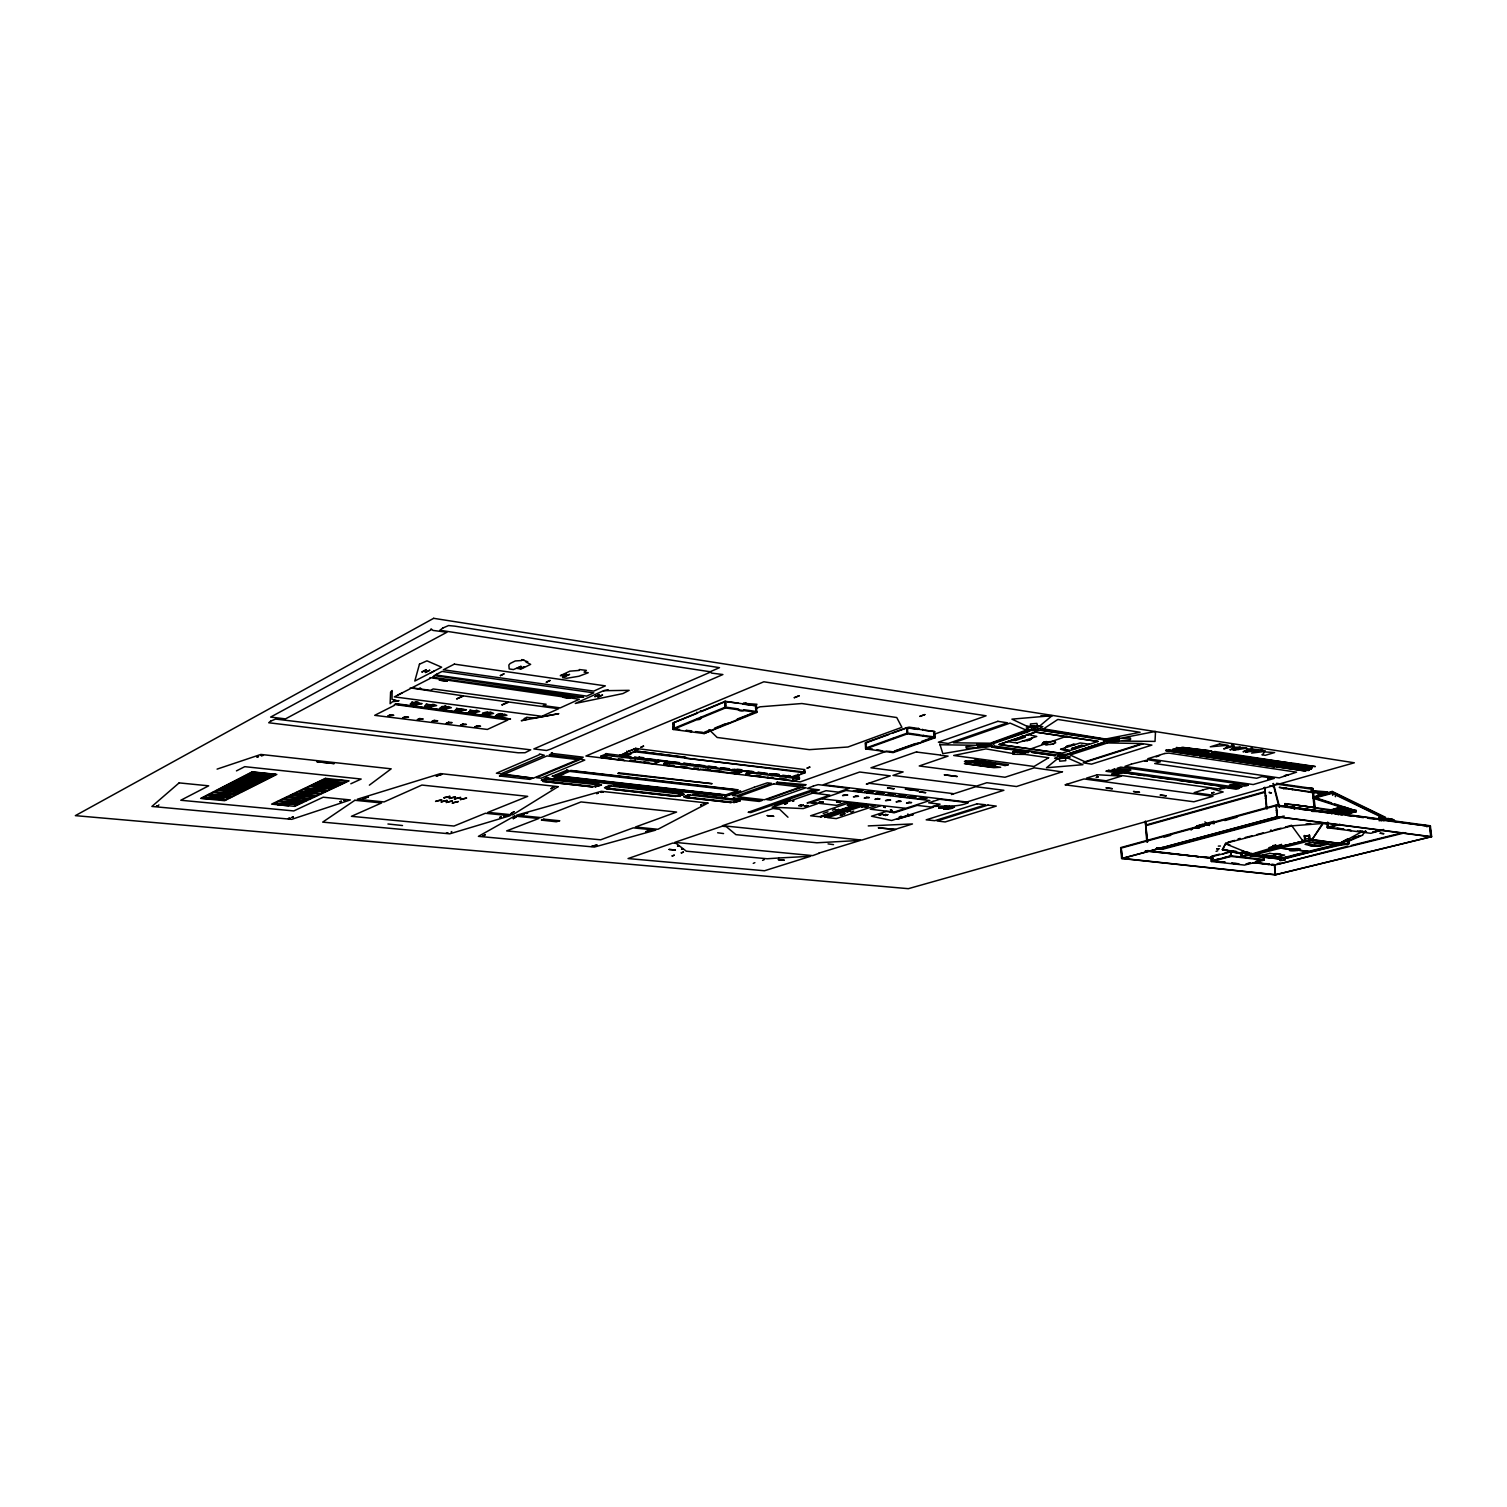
<?xml version="1.0" encoding="UTF-8"?>
<svg xmlns="http://www.w3.org/2000/svg" width="1507" height="1507" viewBox="0 0 1507 1507"><rect width="100%" height="100%" fill="white"/><g stroke="black" fill="none" stroke-linecap="round" stroke-linejoin="round"><path stroke-width="1.5" d="M158.857 805.039L158.857 804.832M392.121 691.43L392.008 699.323L395.305 700.171L393.986 700.849L399.054 700.661L392.404 701.791L390.125 703.712L390.596 692.052L392.103 690.507M1304.346 835.481L1305.363 840.868L1276.109 847.311L1275.676 844.975L1275.412 847.235L1276.58 847.198L1275.186 845.088L1272.925 846.143L1281.025 845.314M1305.137 836.818L1305.1 835.745L1305.363 840.868M944.512 808.279L942.139 808.185L943.325 806.603M1308.905 836.479L1308.867 835.387L1309.206 838.683M1309.206 838.57L1309.112 840.51L1311.316 839.324L1311.41 840.303L1339.346 843.713L1347.183 839.776M1309.451 835.01L1309.696 839.474M1311.316 839.324L1340.081 843.619L1362.516 831.355M1155.473 732.251L1155.021 741.406L1119.776 741.048L1130.533 739.56L1130.533 738.053L1119.758 738.392L1155.417 731.46M943.985 808.543L942.515 807.884L946.019 808.788L950.371 807.733L941.272 807.055M579.31 670.427L569.872 671.161L560.303 675.682L566.387 673.893L562.054 675.946L564.428 676.285L569.589 674.364L562.563 677.66L566.67 678.263L578.914 676.266L588.239 672.744L584.094 672.122L586.355 670.37L579.291 669.541M1065.298 747.717L1067.37 746.097M1065.543 747.642L1066.692 746.417M1343.359 843.543L1287.091 858.161L1278.784 858.971L1250.339 855.279L1259.023 856.277M1285.283 857.54L1285.057 860.12L1280.178 860.535L1281.044 857.822M1304.365 835.613L1304.704 840.831L1282.758 846.049L1275.167 845.578M1230.013 844.975L1225.775 843.242L1291.857 825.855L1302.915 841L1311.693 840.19L1323.165 823.444L1327.46 824.404M1276.354 846.369L1281.44 844.56L1281.515 846.086M1269.139 848.215L1270.571 849.157L1269.139 848.215L1274.206 846.407L1270.891 847.254M1284.755 858.368L1284.416 860.177L1284.171 857.747M1286.978 857.389L1284.661 857.596C1288.73 858.858 1292.102 854.676 1300.371 853.96M1278.539 858.481L1280.536 858.915L1250.226 855.882L1250.32 854.883M619.641 755.61L635.483 748.395L804.757 769.587L804.945 772.846L792.757 777.235L621.487 756.363L619.791 754.819M620.338 755.704L627.496 752.031L626.761 751.108M621.487 756.363L623.785 755.045L622.334 755.647M1016.095 750.185L991.267 747.02L1016.189 749.751M789.423 775.841L787.671 776.162L790.61 777.009M788.651 776.519L790.761 776.256L782.698 775.276M944.814 807.639L946.509 806.471M943.721 807.997L949.353 807.545L943.721 807.997L944.814 807.488M1309.093 844.805L1309.056 844.975A7.61 1.394 -5.6 0 0 1315.291 845.728L1316.195 845.672A7.742 1.413 -5.6 0 1 1308.961 844.787M1246.534 853.64L1250.396 855.505L1242.314 852.943L1243.068 851.398M1251.149 853.979L1242.879 851.982M1241.674 853.979L1222.347 849.684L1225.775 843.242L1222.573 849.722M951.143 807.093L951.275 808.053L952.33 806.98M1052.413 744.062L1055.729 742.8L1054.655 741.614M1218.315 846.105L1220.425 846.011M1243.595 852.02L1240.788 853L1243.105 852.849M1241.354 852.774L1243.237 853.339L1243.614 851.248L1242.503 852.887M1241.58 853.452L1241.825 855.919L1241.372 852.058M1251.093 853.621L1251.168 855.279L1241.109 856.089L1251.62 854.582L1303.084 841.076L1302.99 840.096L1302.67 841.019M1343.076 843.167L1339.083 845.389L1285.019 857.916M1339.704 843.091L1339.911 844.052L1347.522 840.397L1346.862 841.302M1250.433 855.844L1251.469 854.111M1346.825 840.736L1346.599 841.076M1346.674 840.454L1348.972 840.171L1349.236 843.411M1346.618 841.283L1347.239 840.303M1348.972 840.171L1345.996 841.32M1362.366 835.255L1365.587 830.64M1322.92 822.916L1311.693 840.19L1309.037 839.531M944.851 805.887L946.98 806.264M952.443 808.204L950.182 808.75A4.804 1.036 -4 0 1 947.922 809.052L950.107 807.695M1031.108 739.127L1031.768 738.129M1031.617 738.788L1029.921 739.767M1052.074 715.693L1039.83 725.903L1037.343 726.11L1036.929 723.398L1030.411 723.963L1030.863 726.657L1028.301 726.883L1011.913 719.14L1052.074 715.693L1040.847 715.844M950.314 807.639L944.211 808.261M369.366 785.147L391.18 768.834L260.862 754.442L217.083 769.116M940.99 807.375L943.796 806.98L941.461 807.545M1042.693 742.631L1042.938 744.27M943.683 807.187L949.467 806.81M1042.58 729.501L1057.839 719.461L1140.083 732.27L1105.629 739.033L1042.524 728.691M1209.085 824.913L1207.069 825.196M1207.917 824.762L1207.069 825.196M1383.652 820.825L1388.06 818.433L1393.956 819.846L1388.663 818.715M1311.881 839.908L1339.817 843.336L1347.974 838.627M431.077 629.794L270.62 717.087L285.501 718.877L446.957 632.224L432.961 630.416L431.059 628.815M1285.358 857.897L1287.43 857.671M205.498 796.355L207.269 795.451L229.893 797.617L203.445 797.41L225.993 799.577L227.764 798.672M211.809 793.115L213.58 792.192L236.279 794.396L209.699 794.189L232.342 796.374L234.131 795.47M216.028 790.93L217.837 790.007L240.574 792.23L213.919 792.023L236.599 794.227L238.426 793.304M220.305 788.745L222.113 787.803L244.888 790.045L243.06 790.968L219.965 788.915L218.157 789.838L240.894 792.06L242.721 791.137M226.747 785.411L228.574 784.469L251.424 786.748L249.578 787.69L226.408 785.599L224.6 786.522L247.393 788.783L249.239 787.86M231.08 783.188L232.926 782.246L255.832 784.544L253.967 785.467L230.741 783.357L228.913 784.299L251.763 786.579L253.628 785.637M237.635 779.816L239.5 778.855L262.463 781.191L260.598 782.133L237.296 779.986L235.45 780.946L258.375 783.244L260.24 782.303M244.266 776.406L246.131 775.446L269.527 777.631L271.448 776.67L248.372 774.297L246.489 775.257M410.243 688.737L394.344 696.874L541.898 716.296L558.607 708.723L509.046 702.055L501.774 704.993L508.255 701.942L463.779 695.951L456.583 698.965L462.969 695.838L410.224 687.832M429.928 678.564L411.807 687.832L430.456 690.357L433.206 688.963L546.099 704.259L543.236 705.577L560.284 707.876L579.328 699.248L429.909 677.623M434.016 676.436L432.415 677.265L572.415 697.006L583.605 697.289L433.997 675.55M394.834 700.962L396.153 700.284M1196.087 827.965L1197.406 827.701M1196.483 828.115L1198.687 827.87M1207.766 825.007L1209.556 824.084M1207.879 825.309L1209.669 824.386M418.362 688.718L420.585 688.134L419.21 688.831M1190.944 829.603L1192.734 828.68L1191.057 829.886M236.448 770.887L244.756 766.667L361.171 779.044L350.83 783.772M395.569 703.599L510.553 718.99L396.19 704.183M394.363 705.389L374.716 715.335L487.364 729.445L507.821 720.026L394.363 704.447M266.946 778.931L265.044 779.891L242.043 777.537L243.908 776.576L267.285 778.761L269.188 777.8M411.769 701.961L412.635 702.356C411.336 702.94 408.548 704.504 411.769 704.617L415.518 701.904M416.29 702.827L412.504 704.711L418.381 703.091L416.271 701.979L418.381 702.243M426.236 703.939L427.121 704.334C425.822 704.899 422.996 706.463 426.198 706.576L429.985 704.711L427.121 704.334M521.723 660.537L515.243 660.951L510.176 663.476L508.857 665.039L509.178 668.938L513.416 669.56L521.177 666.282L516.901 668.373L519.35 668.731L524.474 666.772L520.198 668.863L521.158 668.995L530.634 664.361L526.018 662.1L527.808 661.799L521.705 659.614L524.116 660.123M432.867 705.144L426.99 706.745L432.848 704.315M433.79 705.201L430.004 707.066L436.634 705.577L433.771 704.372M1341.211 842.394L1346.467 839.813M444.923 706.821L442.078 706.463L439.573 708.61L444.904 705.992M445.394 706.934L441.589 708.799L447.466 707.216L445.375 706.105L447.466 707.216M448.54 707.348L444.735 709.194L451.365 707.706L448.521 706.519M456.414 708.158L457.299 708.554L454.775 710.701L460.106 708.912L457.299 708.554M272.654 804.041L297.99 804.399M274.444 803.193L300.194 803.363L278.475 801.253L276.629 802.138M281.018 800.047L282.864 799.162L304.64 801.291L278.814 801.102L300.552 803.212L302.417 802.327M285.426 797.938L287.291 797.033L309.105 799.181L283.222 798.993L304.979 801.121L306.863 800.236M289.853 795.809L291.736 794.905L313.588 797.071L287.63 796.883L309.444 799.03L311.346 798.126M296.578 792.607L298.461 791.684L320.388 793.888L294.317 793.68L316.206 795.847L318.109 794.961M301.08 790.44L303.001 789.517L324.947 791.74L298.819 791.533L320.727 793.718L322.668 792.814M307.899 787.181L309.839 786.258L331.86 788.5L305.62 788.274L327.603 790.497L329.543 789.593M314.793 783.885L316.734 782.943L338.83 785.222L336.852 786.164L314.436 784.054L312.476 784.977L334.535 787.257L336.494 786.334M324.08 779.439L347.966 780.946L323.722 779.609L321.745 780.551L343.879 782.868L345.875 781.926M469.939 709.967L470.843 710.362L468.281 712.491L473.631 710.72L470.843 710.362M277.514 804.795L288.572 805.755M476.457 711.116L470.58 712.679L476.438 710.287M476.965 711.172L473.123 712.999L479.735 711.53L476.947 710.362M490.189 712.114L482.41 714.356L482.617 713.056L487.741 711.794M490.208 712.943L484.331 714.506M490.849 713.075L486.987 714.883L493.599 713.433L490.83 712.265M294.355 806.113L295.786 805.435M500.682 714.393L497.95 714.035L495.313 716.126L500.663 713.565M501.511 714.525L497.649 716.334L503.526 714.77L501.492 713.696L503.526 714.77M504.223 714.883L500.324 716.692L506.936 715.241L504.186 714.073M603.553 690.696L575.316 703.449L622.9 693.578L629.154 690.338L603.553 690.696L608.169 689.735M709.571 672.48L533.836 748.941L546.551 750.486L550.451 749.205L722.889 674.533L711.718 673.12L709.533 671.595M1347.333 841.132L1360.162 835.575M1347.541 841.735L1362.592 835.198M539.449 754.706L496.387 773.223L501.191 773.75L544.31 755.271L539.431 753.896M501.172 774.447L502.132 774.033L501.906 775.314L499.401 775.992L529.861 779.383L532.63 778.215L503.018 773.939M551.204 753.086L552.24 752.652L551.958 753.99L549.339 754.706L580.252 758.417L583.209 757.192L552.259 753.462M387.939 823.99L402.501 825.535M503.037 774.711L547.003 755.93L577.878 759.622L533.516 778.121L515.771 776.143M515.3 776.067L502.17 774.805M580.025 759.528L536.435 777.687L541.107 778.215L584.773 760.093L580.007 758.718L582.135 759.547M725.168 701.301L672.894 723.002L673.177 729.463L704.108 733.57L756.797 712.397L756.457 705.822L725.168 701.301L725.489 707.932L673.177 729.463M673.478 724.773L673.384 722.795L697.515 713.188L696.761 712.189M725.376 701.622L701.226 711.587L700.454 710.645M545.421 777.8L547.889 777.518M725.489 703.656L725.564 705.37M546.514 778.139L541.314 780.287L547.908 778.29L546.495 777.348M566.933 769.776L566.971 770.567M556.686 775.634L568.949 770.567L566.707 770.322L552.089 776.35L557.044 775.333M657.843 760.621L659.011 760.168L659.068 761.751L606.681 755.365L601.105 757.663L601.029 756.062L606.624 753.745L630.906 756.684M601.029 756.062L602.178 755.968M606.134 753.481L605.475 754.235L607.321 753.839L607.378 755.459L605.117 756.005L606.907 754.837M601.745 756.137L601.802 757.757L605.079 755.214M679.6 729.501L673.139 728.635L673.704 725.074M1043.729 742.216L1041.959 743.968L1047.214 744.665M570.682 770.416L737.903 789.781M570.833 770.736L737.94 790.064M673.139 728.635L725.451 707.084L738.543 708.949C736.829 710.946 744.251 712.001 743.818 709.703L756.759 711.549L727.485 723.793M738.26 703.185L724.66 701.509L724.754 703.543L725.997 703.43M743.478 703.053L743.008 704.108L756.457 705.822M744.044 703.43L745.908 702.658L744.1 704.278M635.069 749.393L636.18 748.47L628.457 751.277L629.116 750.524M635.069 749.356L635.841 751.277M638.328 748.96L634.277 749.224M636.255 750.298L635.106 750.392M623.86 755.817L623.879 756.608C643.301 750.241 607.943 757.625 629.662 756.853M804.945 772.846L635.615 751.842L630.209 753.217L635.596 751.013L685.666 757.249L685.233 758.228L804.908 772.074L801.178 773.411M691.77 730.857L686.081 730.368L691.317 731.875M629.926 754.517L630.943 754.122L629.191 753.632M626.177 756.344L626.592 755.365M624.878 760.545L602.235 757.588M755.327 707.932L756.043 708.045M755.779 708.535L759.98 706.821L801.856 703.524L896.759 717.539L901.883 727.316L847.951 747.001L809.353 749.657L717.162 737.469L709.1 729.633M653.19 763.729L629.926 760.376L634.918 760.752M635.106 758.285L635.125 759.076M755.93 709.439L755.93 706.029M638.855 757.889L639.269 756.91M703.844 732.459L710.287 729.878M714.582 728.145L725.3 723.831M737.262 719.009L756.231 711.756L756.118 709.74M728.164 723.059L704.108 733.57M652.738 763.917L657.485 762.372L656.769 761.506M656.807 762.297L658.389 761.675L658.333 760.074M653.416 763.992L659.068 761.751M668.336 761.864L663.833 763.672L663.909 765.255L669.579 763.032L741.821 771.829L741.727 770.284L734.135 769.323M663.833 763.672L665.623 762.485M608.677 786.164L611.088 785.882L604.477 787.822L608.922 785.637M665.454 763.861L666.151 764.746L665.454 763.861L668.618 762.956M949.937 808.11L950.842 807.413L949.109 806.471M1284.793 763.842L1207.088 753.481L1282.419 764.539M610.071 786.748L607.34 788.142L676.926 795.903L681.465 794.208L610.052 785.976M666.151 764.727L664.568 765.349L664.512 763.766M668.656 763.748L670.257 763.107L670.182 761.525M685.195 757.437L636.293 751.089M698.287 768.419L697.873 769.38L698.287 768.419L693.842 767.892M698.871 769.644L665.02 765.179L664.945 763.597M699.568 769.587L700.981 768.984M707.951 767.176L707.989 767.948M735.849 773.731L702.676 769.192M1029.111 740.088L1030.072 739.786M740.672 771.151L740.201 772.432L731.14 772.413M737.658 773.392L735.397 773.901L735.962 772.432M739.56 772.356L741.161 771.754L741.086 770.209M741.821 771.829L736.038 773.976L735.774 772.187M679.845 795.715L684.385 794.34L677.717 796.205L680.09 795.941M745.89 773.637L751.673 771.49L751.748 773.034L745.965 775.182L747.66 772.469M688.209 794.811L683.707 796.92L690.376 795.074L687.964 794.603M747.547 773.826L748.226 774.655L747.547 773.826L751.899 772.526M747.02 774.334L748.188 773.901M689.716 795.771L686.891 797.109L732.553 802.195L737.13 800.556L689.679 795.018M748.226 774.673L746.605 775.257L746.53 773.713M768.024 776.877L767.609 777.8L772.658 777.442M907.026 727.58L865.263 742.781L865.64 748.904L893.124 752.615L935.075 737.771L934.66 731.573L907.026 727.58L907.44 733.834L865.64 748.904M866.412 742.668C866.996 746.681 864.208 743.591 866.412 742.668L888.716 734.568M892.596 733.099L909.022 727.128L918.969 728.578L917.066 729.256M918.517 728.408L918.027 729.407L906.479 727.768C908.269 730.217 906.611 731.234 907.497 733.325M907.798 729.595L906.611 729.689M1067.182 746.078L1069.179 745.513M865.998 746.059L866.751 748.018L866.111 746.323M906.724 731.309L907.892 731.215M803.815 772.187C803.306 768.721 805.021 770.473 803.702 770.435M907.384 733.042L865.602 748.112L872.478 749.054M797.636 774.391L799.35 774.862L798.258 774.466M922.642 729.275L922.698 730.066M792.701 776.463L796.506 775.107M792.908 779.345L792.983 780.871L799.445 778.855L799.369 777.329L797.542 777.687L798.748 777.254L798.823 778.78M918.403 734.87L935.037 736.98L917.725 743.591M798.314 778.196L797.806 779.439M882.273 750.9L877.074 749.676M923.603 735.341L923.113 736.339M924.846 730.386L934.66 731.573M933.624 733.57C936.092 731.649 932.776 741.425 934.359 735.265M887.171 750.976L800.217 781.888L772.695 778.196M934.453 734.154L986.087 715.787L763.842 681.786L585.922 756.005L793.605 780.946L793.511 779.42M895.007 750.844L915.616 743.535M921.587 741.425L931.816 737.808M888.527 751.221L893.067 751.842L918.309 742.894M1027.228 730.575L1010.104 723.096L953.479 742.8L990.25 743.215L1027.171 729.802M1319.322 794.132L1317.985 793.982L1319.68 793.36M1323.899 793.586L1322.072 793.643M1323.316 792.512L1323.956 794.227L1322.487 793.511M717.652 832.768L723.567 833.559M808.166 802.591L807.112 802.93L829.905 795.131L812.744 793.115L772.111 807.206L803.212 808.581L817.623 803.664L808.619 802.647M822.238 798.635L846.03 790.478L929.838 800.518L905.726 808.317L821.937 798.823L811.35 802.44L836.592 805.341L847.217 801.762M1028.923 730.989L991.493 743.347L1028.867 730.179M1029.79 731.178L993.207 743.648L994.488 746.022L1056.84 754.894L1066.937 754.197L1103.783 742.254L1103.35 739.767L1040.697 730.33L1029.733 730.386M1040.96 730.047L1104.424 739.24L1040.885 729.275L1041.751 729.765M1017.225 742.951L1036.759 736.452L1026.889 734.286M1019.165 749.525L1017.47 750.09L1023.686 751.654L1032.879 751.484M1030.713 748.941L1067.088 736.056M880.936 805.661L870.236 809.184L890.166 811.651M1071.76 748.583L1081.386 745.438L1084.343 745.871M1097.944 741.444L1035.629 732.119L999.311 744.458L1061.399 753.349L1098.245 741.425L1035.629 732.044L999.009 744.477L1061.418 753.406M905.217 808.487L894.48 811.953L886.097 811.482L871.517 816.229L891.635 820.505L933.116 807.262L917.179 805.378L894.084 812.838L889.921 811.934M947.941 808.035L947.978 808.016A9.193 1.978 -4 0 1 945.68 808.392L945.661 808.072M828.04 843.882L833.503 844.617M948.864 806.961L949.9 806.546M787.973 817.227L779.571 809.24L772.94 808.505L722.493 825.704L861.834 840.077L895.554 829.49L878.28 827.814L895.026 829.434L912.47 823.952L868.258 825.911M818.734 853.169L860.403 840.416L816.851 842.79L735.925 834.652L726.223 826.608L722.23 826.194L674.797 842.356L812.706 855.618L819.262 853.226M1318.38 793.85L1319.774 793.963M1181.884 747.265L1211.835 751.032L1183.07 747.604M1185.482 749.054L1185.971 749.13M1188.816 748.489L1189.4 748.301M1123.054 772.564L1144.378 775.54M1193.789 752.407L1203.81 753.255L1172.766 749.224L1181.243 750.505M1202.059 750.505L1202.624 750.316M1204.96 752.803L1174.97 748.621L1207.126 752.087L1176.327 747.547L1179.981 747.962M1200.005 754.649L1176.27 751.786M1209.066 751.767L1181.959 748.018M1211.666 752.52L1214.774 751.503L1288.466 762.749L1212.457 752.276M1029.224 740.107L1022.104 741.387M1150.425 776.388L1171.824 779.364M1247.193 748.847L1253.749 749.167L1243.068 751.767L1247.457 749.789L1246.496 749.563M1252.449 748.301L1251.093 747.811M1232.556 755.158L1233.046 755.233M1290.124 849.609L1291.085 849.364M1280.743 848.158L1308.434 851.417L1294.965 849.778M1262.621 749.619L1260.813 749.601M1263.789 751.428L1265.334 750.976L1260.888 750.279L1251.545 753.086L1264.298 751.522C1263.431 753.199 1264.185 753.557 1261.924 754.781L1265.277 755.308L1274.639 752.539L1264.128 751.861M1068.049 745.758L1075.263 744.458M1177.739 780.193L1198.687 783.094M1266.878 760.395L1267.349 760.451M1204.489 783.904L1225.04 786.541L1217.901 788.801L1115.481 774.655L1122.508 772.507L1224.984 786.767M1286.074 763.484L1208.595 753.18M1288.881 766.743L1289.333 766.818M1223.175 788.123L1224.08 788.255M1301.031 768.589L1301.464 768.645M446.298 833.107L447.937 832.731M451.799 831.544L451.083 832.015M1308.509 770.491L1285.923 767.798M1146.752 841.886L1145.395 821.24L1147.223 841.942M1145.339 821.428L1147.675 841.81M1273.773 786.673L1269.648 785.882M1146.168 824.951L1265.127 791.552M1146.224 825.572L1265.183 792.211M1286.055 788.104L1283.192 788.538M1269.214 792.117L1270.928 793.021M1283.192 788.538L1286.111 788.745M1292.064 785.731L1293.665 785.957M1269.271 792.776L1271.437 792.87M1267.01 809.052L1264.806 787.521L1266.238 806.829L1267.217 806.735L1266.238 806.829M1266.125 795.96L1265.127 796.054M1291.687 788.915L1292.705 789.687L1291.744 789.536M1265.371 798.409L1266.351 798.333M1309.395 788.218L1313.068 788.538L1315.102 807.564L1293.797 804.87M1314.613 807.695L1312.578 788.67L1310.977 788.444M1312.635 789.291L1276.146 784.054M943.533 807.451L948.883 806.546M1043.56 742.179L1053.676 741.331M1195.258 828.191L1196.916 828.191L1196.709 825.93L1213.945 821.372L1214.171 823.651M1195.597 826.872L1202.36 824.386M1276.222 805.039L1120.662 847.612L1121.604 858.5L1275.374 874.851L1431.65 836.705L1430.35 825.798L1276.222 805.039L1277.352 816.832L1122.508 858.425L1121.17 848.14L1122.056 858.368L1275.826 874.738L1275.28 873.193M1120.718 848.215L1276.297 805.718L1279.537 806.132M1287.675 803.702L1284.793 804.154C1324.804 806.471 1369.524 822.332 1331.792 809.994M1194.938 828.304L1204.3 826.1M1278.953 805.605L1294.08 807.526M1164.007 837.176L1170.788 835.311M1197.236 828.059L1198.932 828.172M1198.894 827.87L1197.933 827.55M1224.833 820.562L1237.115 817.208M1284.793 804.154L1287.732 804.361M1317.796 795.395L1332.207 791.458L1385.536 817.321L1385.592 819.149L1381.147 820.279M1313.162 797.109L1327.554 793.191L1313.539 792.042M1276.222 805.925L1276.9 816.775L1431.141 836.837L1430.746 832.335M1313.69 797.146L1332.226 792.098L1385.555 817.924M1053.977 743.705L1050.775 744.364M1313.237 797.749L1332.245 792.72L1385.573 818.546M1279.029 806.264L1354.529 816.21M1285.471 805.623L1287.958 806.509M1385.592 819.149L1332.263 793.341L1313.162 798.371L1314.104 798.296M1293.326 804.55L1293.835 805.378M1294.287 804.738L1294.268 809.334M1276.259 810.465L1277.201 810.389M1276.429 812.179L1277.39 812.103M1157.225 848.742L1156.66 847.895L1162.782 847.989M1121.604 858.5L1277.409 816.643L1431.65 836.705M1162.406 848.554L1193.638 840.341M1195.39 839.682L1204.187 837.327M1208.576 836.14L1282.438 816.511M1284.19 816.04L1195.823 839.738M1156.265 848.629L1162.424 849.326L1282.514 817.171M1311.73 809.899L1314.895 810.333M1329.645 810.182L1340.966 807.168M1313.708 797.768L1356.262 811.369L1343.943 814.345L1331.736 810.446L1334.354 809.165L1346.561 813.648L1334.354 809.165M1334.825 809.033C1369.072 818.037 1324.088 810.088 1337.463 808.336L1349.669 812.838L1337.463 808.336M1337.933 808.204C1372.18 817.227 1327.177 809.259 1340.59 807.507L1352.759 812.028L1340.59 807.507M1343.151 806.829L1341.079 807.978L1353.286 811.896L1355.339 811.35L1343.151 806.829L1355.358 810.747M1325.783 811.802L1328.91 812.216M1331.736 810.446L1343.246 807.187M1227.998 842.168L1234.629 840.416M1240.167 839.003L1238.114 838.928L1240.11 838.382M1245.253 837.459L1252.317 835.763M1256.725 834.614L1263.356 832.862M1273.98 829.905L1281.025 828.21M1285.452 827.042L1291.65 825.252M1340.307 814.326L1356.093 810.182M1340.816 814.571L1343.434 813.874M1347.032 812.932L1349.669 812.254M1350.14 812.122L1352.759 811.444M1342.586 814.345L1356.243 810.747M1347.126 814.383L1356.13 811.406M1147.524 850.57L1199.007 856.73L1145.263 850.965M1353.945 815.72L1425.095 825.742M1383.577 829.472L1370.861 833.314L1327.403 827.739L1327.799 822.765M1219.464 854.168L1211.76 856.164L1212.212 860.836M1234.29 851.719L1230.56 851.285L1222.836 853.942M1263.28 859.612L1263.902 856.937L1264.222 860.12L1244.481 865.093L1211.383 861.495L1210.95 856.861L1231.068 851.813L1230.88 854.563M1343.283 829.151L1327.328 827.117L1340.194 824.423L1327.403 827.739M1230.447 854.526L1231.483 855.882L1211.327 860.893L1219.483 858.802M1222.817 857.954L1231.049 855.825L1264.166 859.536L1255.915 861.608M1211.383 861.495L1231.106 856.428L1264.222 860.12M1271.362 847.009L1275.073 846.218L1275.223 847.688L1269.384 849.025L1269.233 847.556M1269.648 847.612L1271.607 849.119L1269.855 848.912L1269.704 847.443M1273.641 847.688L1273.019 845.502L1273.227 847.631L1275.883 847.104M1379.056 820.731L1389.228 819.205M1381.373 820.769L1388.135 819.055M1348.219 829.603L1351.365 830.621L1348.294 830.225M1393.73 819.808L1387.551 818.565M1238.792 863.737L1231.502 863.097L1235.062 863.907M1262.188 855.279L1269.779 853.358M1313.2 842.356L1305.213 844.334L1320.075 846.124L1327.968 844.146M1265.823 855.693L1275.958 855.901L1273.245 856.541M1316.967 842.809L1314.198 843.468L1321.582 844.316M1267.161 856.089L1271.023 856.296M1035.836 732.176L1035.554 731.253M1321.564 844.353L1324.22 843.694M1246.044 863.944L1250.132 862.927M1255.501 861.571L1263.751 859.499L1263.431 857.05M1372.651 832.071L1383.652 830.093M1246.459 864.001L1250.546 862.965M1373.065 832.128L1379.885 830.414M1276.881 856.956L1284.604 855.053L1269.761 853.395M1353.418 837.515L1360.275 835.801M1283.342 857.728L1334.58 844.9L1306.626 841.565L1255.444 854.563L1283.625 857.615M1380.224 833.239L1383.897 833.71L1380.186 833.239M1304.817 852.849L1324.86 847.819M1329.325 846.708L1338.216 844.485L1338.725 845.408L1338.517 844.014L1349.311 843.28L1339.045 844.975M1287.392 857.351L1338.63 844.542M1252.656 862.795L1269.421 863.888M1424.511 825.214L1430.426 826.42L1379.301 819.77M1275.374 874.851L1274.319 864.585L1271.908 864.151M1277.164 863.737L1279.989 863.04M1351.346 845.446L1403.205 832.561M1426.677 826.721L1430.35 825.798M1405.541 832.636L1274.395 865.169L1271.512 864.886M1274.96 870.782L1274.847 865.093L1253.108 862.682M1027.171 740.653L1028.264 740.389M1430.557 830.734L1429.917 826.59M1275.223 873.344L1275.016 870.632M1275.431 874.7L1430.746 836.781L1429.54 826.533M938.748 807.809L942.158 807.582M947.018 807.978L948.562 807.413M1294.57 849.816L1280.875 848.121M1290.275 849.609A5.482 0.998 -5.5 0 0 1290.689 850.796A5.482 0.998 -5.5 0 0 1297.207 850.438L1298.224 850.212M1297.282 850.457L1298.337 850.231A5.482 0.998 -5.5 0 0 1298.94 848.705A5.482 0.998 -5.5 0 0 1291.216 849.326M939.935 808.298L941.95 808.148L939.916 807.978M1332.452 794.829L1332.791 795.376M1335.183 796.167L1335.522 796.713M1379.037 817.698L1380.45 818.018L1379.018 817.095M1381.599 818.339L1383.012 818.659M1381.618 818.941L1383.03 819.262L1382.164 818.244M1279.198 765.895L1309.338 769.606L1311.693 768.627L1284.906 764.558L1310.883 768.853M949.127 807.809L946.999 806.867M1073.888 743.874L1071.439 745.004M952.631 806.622L951.35 806.659A6.179 1.319 -4 0 1 951.426 807.13L949.448 806.49M679.073 845.898L677.491 846.105L679.243 846.011M683.142 848.893L681.56 849.1L683.311 849.006M944.23 808.581L949.353 807.79M1234.007 747.302L1240.6 747.171L1229.919 749.789L1232.896 748.998C1230.409 747.792 1236.041 747.755 1233.31 747.566M1050.85 744.42L1045.425 744.703M1168.415 749.695L1202.002 753.896L1165.985 750.241L1176.345 751.541M944.87 806.207L946.999 806.584M1306.042 823.99L1310.694 823.557M1322.995 823.444L1291.857 825.855M1307.831 835.82L1304.422 836.272L1309.526 835.33L1309.79 840.36L1311.862 840.171M1305.156 836.498L1308.924 836.008M1304.761 838.985L1309.866 838.495M1026.87 726.412L1031.033 726.054L1031.598 729.897L1030.449 730.01L1026.192 728.032L1031.108 726.864M1036.759 726.393L1031.899 725.997L1036.759 726.393L1037.099 728.051L1032.201 727.711M1037.664 726.317L1042.806 726.638L1038.116 729.369L1037.588 725.507M1036.986 727.297L1031.956 726.807M1034.48 728.484L1035.535 729.991L1034.424 727.655L1035.29 728.427M1036.477 729.671L1037.645 729.576M1032.973 730.725L1033.972 729.237L1032.804 729.331L1034.141 730.612M977.12 744.025L980.096 743.78M989.59 744.326L977.44 745.777L977.176 744.816M977.384 744.985L981.019 746.718L977.779 747.001M981.735 745.871L991.587 744.27L992.039 746.097L990.758 745.532M991.889 745.438L985.427 744.872M984.768 746.398L981.792 746.643L981.509 745.551L984.693 745.626M977.817 747.114L990.042 746.342L978.062 748.056L977.497 745.908M1104.706 740.012L1119.456 738.844L1119.437 737.884L1107.268 739.88L1107.193 738.826M1111.789 740.898L1111.752 739.786L1114.728 739.541L1114.747 740.634M1106.345 740.427L1106.27 739.108L1106.345 740.427L1105.196 739.824M1115.444 739.786L1118.684 739.504L1118.778 740.502L1106.628 741.802L1118.797 741.444L1118.74 739.202L1115.481 739.485L1115.519 740.577M1104.782 740.973L1111.055 740.427M1104.782 741.199L1105.95 741.821L1104.763 740.766M1059.157 755.836L1054.655 758.304L1059.496 758.567L1059.12 755.459M1065.298 755.308L1070.29 756.985L1065.6 758.04L1065.261 754.894M1060.193 757.776L1064.733 757.249M952.386 807.451L949.109 807.488M952.707 808.035A5.858 1.262 -4 0 0 953.234 807.356L954.515 807.168L953.159 807.243A5.858 1.262 -4 0 0 952.65 806.942M1346.071 841.189L1348.953 840.906L1347.842 841.678L1348.69 844.259L1338.687 845.144M1243.671 852.623L1240.864 852.887L1241.109 856.089M1251.79 853.282L1251.111 854.62L1251.375 853.64L1247.005 851.869M1251.884 854.149L1250.603 855.449M947.244 808.939L946.019 808.845A5.011 1.074 -4 0 1 943.759 809.071L943.533 806.923M938.767 808.148L942.139 808.091M946 808.524L943.759 809.071M939.878 744.759L976.498 745.268L965.893 746.737L966.307 748.207L977.176 747.811L942.836 753.67L939.822 743.987M1312.07 811.388L1316.628 811.501M947.997 807.959L946.773 807.714M1311.071 790.553L1327.422 791.891L1327.629 793.831L1313.614 792.682M1311.147 791.194L1327.479 792.531M754.875 862.644L753.255 863.379M764.2 859.649L762.561 860.384M943.947 808.053L945.379 808.072M1216.601 861.307L1225.379 862.268M1213.568 861.137L1224.927 862.381M1234.553 863.436L1238.509 863.869M1210.95 856.861L1211.76 860.949M1203.471 856.767L1212.834 857.784M1257.271 862.701L1269.045 864.604M1145.716 850.852L1213.342 858.312M1201.192 857.125L1212.89 858.387M899.189 817.039L901.148 816.172M832.486 810.201L835.274 809.052M850.89 812.273L853.697 811.124M1157.169 848.121L1162.387 848.705M1222.403 849.703L1227.131 850.231M1231.52 850.739L1236.079 851.267M907.986 813.987L907.515 814.364M1230.654 851.756L1240.054 852.83M1230.616 851.926L1241.825 853.207M1217.826 850.739L1216.074 851.342M726.807 795.3L724.66 796.657L740.653 791.118L726.11 795.564M1253.146 855.109L1260.116 855.901M1267.086 856.692L1271.738 857.219M1252.675 855.241L1259.645 856.033M1266.633 856.824L1273.603 857.615M1263.356 856.767L1272.04 857.747M850.061 804.098L847.217 805.265M866.977 806.057L864.208 807.225M868.541 806.226L865.677 807.394M946.81 808.053L944.55 807.451M1275.223 847.688L1273.905 845.427M1273.227 847.631L1274.338 847.763L1274.187 846.294M1269.384 849.025L1271.136 849.232M1283.324 846.124L1281.101 846.03L1280.95 844.56M606.831 757.343L611.446 757.889M618.36 758.737L622.975 759.302M644.035 761.845L648.594 762.41M669.428 764.934L673.874 765.462M680.524 766.272L687.192 767.082M705.464 769.286L710.136 769.851M717.144 770.699L721.815 771.283M756.363 775.465L761.035 776.03M779.571 778.271L786.484 779.119M772.187 777.593L767.609 777.8M768.061 777.631L747.058 775.107L746.982 773.543M872.214 791.476L866.695 792.663L873.815 791.571L868.616 792.889M893.726 794.076L888.207 795.244L895.309 794.17L890.11 795.47M914.9 796.619L909.399 797.768L916.444 796.713L911.245 797.994M1305.458 844.316L1320.094 846.086M855.825 791.363L861.345 790.158L853.263 791.043L859.348 789.932M919.892 799.03L925.373 797.881L917.48 798.748L923.508 797.655M951.444 794.547L975.707 786.711L1003.888 790.29L966.816 802.025L823.406 784.695L859.687 772.017L890.279 775.879L866.318 784.092L869.426 783.301L953.404 793.662M639.081 757.136L643.828 757.757M737.13 769.192L741.802 769.757M774.466 773.769L779.138 774.334M634.692 757.173L643.527 758.266M646.993 758.643L655.488 759.716M660.123 760.282L667.978 761.223M671.689 761.694L679.563 762.636M683.895 763.201L693.465 764.35M697.119 764.803L705.05 765.763M708.686 766.215L716.635 767.176M720.949 767.741L729.501 768.758M745.682 770.736L753.688 771.716M758.002 772.224L767.27 773.374M771.132 773.863L779.176 774.824M793.944 776.896L799.369 777.329M1196.709 825.93L1197.349 828.247M634.334 757.418L678.659 762.825M683.33 763.409L690.319 764.256M694.991 764.821L701.979 765.688M706.651 766.253L715.976 767.402M720.647 767.967L727.655 768.815M732.308 769.399L753.312 771.961M757.983 772.526L764.972 773.392M769.644 773.958L778.968 775.088M783.64 775.672L788.312 776.237M1197.274 826.646L1197.726 827.833M609.224 755.12L613.839 755.685M728.992 769.738L733.664 770.303M1197.782 827.324L1198.461 827.927M751.748 773.034L799.445 778.855M1322.976 843.129L1319.115 843.035L1319.341 841.49M1211.967 823.368L1213.738 823.594L1213.945 821.372M630.209 753.217L623.088 756.137M1207.672 824.838L1209.273 824.819M1327.328 827.117L1327.29 822.897M1337.123 828.172L1343.792 829.02M1360.011 831.111L1366.529 831.958M1357.468 830.979L1366.359 832.128M412.635 702.356L415.536 702.733M398.018 694.991L402.049 692.937M1291.141 807.922L1295.794 808.562M1300.466 809.184L1307.454 810.126M1312.107 810.747L1328.402 812.932M1335.39 813.874L1342.379 814.816M1347.032 815.438L1351.704 816.059M1356.658 816.737L1363.458 817.642M1367.979 818.263L1374.761 819.168M695.537 731.63L702.432 732.27M916.689 752.068L940.387 755.045M940.575 755.327L948.091 756.1L919.232 765.97L1004.999 777.254L1034.16 767.835L1061.983 771.885M998.086 763.766L995.26 764.689L988.498 763.785L990.626 762.749L981.17 762.787L983.28 761.751L973.805 761.788L975.914 760.734L965.799 760.922L995.487 764.934M1284.755 803.589L1331.359 809.862L1331.811 814.025M993.056 766.027L1000.667 767.289L993.904 767.685L964.405 763.691L967.664 762.599L965.761 763.653L977.61 765.255L980.417 764.332L978.495 765.368L990.231 766.95L994.563 765.273L964.423 761.412L971.243 762.335L968.436 763.277L971.958 762.429L978.608 763.333L975.801 764.275L979.324 763.427L985.955 764.332L983.148 765.255L993.396 765.33L991.286 766.347M1293.552 806.716L1294.513 806.848L1293.609 807.262M916.633 751.805L870.952 767.798L903.126 771.923L892.973 775.408L976.593 786.032L986.859 782.717L1016.509 786.522L1062.529 771.716M823.18 813.46L827.983 811.802M891.372 739.127L895.271 737.733M1017.338 752.181L1014.456 752.181L1021.614 752.332L1017.055 752.558M1021.106 752.709L1023.008 752.728L1020.22 753.01M434.412 670.916L430.154 673.12M907.384 733.042L918.95 734.681M725.658 707.405L724.829 705.276L726.091 705.163M725.489 707.932L756.797 712.397M907.44 733.834L935.075 737.771M1312.503 792.079L1279.236 787.351L1313.011 792.72M745.946 703.505L757.023 704.278M1060.89 749.243L1069.951 750.561M1007.599 741.632L1017.225 743.026M1069.8 750.618L1060.551 749.28L1080.123 742.951L1089.373 744.232M1276.561 783.301L1313.068 788.538M1012.629 739.937L1015.699 740.389L1025.363 737.187L1022.066 735.925M1012.478 739.994L1015.718 740.464M1074.717 749.017L1071.42 748.602L1081.386 745.362L1084.513 745.814M1159.561 755.553L1156.039 756.891M1310.883 769.003L1283.776 764.897L1282.306 765.311L1309.413 769.418L1308.943 770.36L1277.164 766.479L1286.036 767.572M1225.982 756.966L1204.997 754.084L1281.063 764.916L1260.116 762.41M1260.304 762.146L1225.813 757.23M1224.193 757.437L1224.117 757.682M1258.515 762.617L1258.439 762.862M1221.179 758.304L1199.836 755.346L1276.9 766.234L1255.406 763.691M1255.519 763.465L1221.103 758.53M1276.58 766.649L1305.929 771.057L1275.77 766.875M1231.69 744.835L1233.649 745.136M1053.657 741.406L1054.843 741.576M1222.516 849.119L1241.787 853.395M1331.717 809.862L1343.943 814.345M1330.662 811.331L1338.8 813.912M1332.207 812.103L1338.31 814.044M1330.681 811.915L1338.8 814.515M1332.226 812.687L1338.329 814.628M1245.083 852.039L1249.133 853.339M1315.799 797.825L1331.548 802.892M1334.693 803.909L1356.112 810.785M1356.149 812.028L1313.727 798.39L1313.671 796.525M788.462 775.483L790.44 776.953M620.714 755.195L621.675 756.344L623.088 754.969M1225.587 843.826L1251.187 854.224L1270.627 848.309M1271.173 848.196L1270.118 847.48L1270.269 848.95M1272.925 846.143L1274.112 846.934M1204.847 821.88L1209.386 825.516M1227.075 746.587C1229.825 746.775 1224.174 746.832 1226.679 748.037L1223.684 748.828L1234.384 746.191L1227.772 746.342M1338.781 844.843C1338.856 843.75 1339.346 844.429 1338.951 844.108M980.153 744.571L989.628 744.741M1273.49 783.47L1279.5 806.885M1273.001 783.602L1279.01 807.017M1430.444 830.903L1430.633 832.504M1062.021 756.702L1061.851 755.29L1062.849 756.627M1347.955 846.143L1277.635 864.359M1339.761 842.79L1339.648 844.014M1339.233 842.827L1339.553 844.127M1327.724 822.106L1328.251 827.023M1312.145 788.613L1314.161 807.582M1293.383 805.115L1294.268 804.606L1293.571 807.658L1330.851 812.687L1280.875 805.755M1281.421 844.429L1281.572 845.917M1279.876 857.502L1280.178 860.535M1278.727 858.01L1278.784 858.971M1276.372 845.879L1276.523 847.367M1274.658 846.162L1274.809 847.65M1230.56 851.285L1231.106 856.428M1162.255 847.311L1162.424 849.326M1046.762 741.519L1045.01 741.783M1030.863 726.657L1028.301 726.883M947.093 808.392L947.319 809.089A9.532 2.034 -4 0 1 945.699 809.165M934.114 731.762L934.246 733.664M934.152 733.382L934.265 734.983M804.342 770.529L804.399 771.509M798.277 777.424L798.371 778.949M793.36 779.176L793.454 780.701M752.313 771.565L752.389 773.129L750.09 772.884M751.861 771.754L751.936 773.298M740.634 770.378L740.709 771.942M700.774 717.257C702.827 718.632 697.044 721.024 697.063 718.782M674.1 722.908L674.345 728.54M669.504 761.449L669.805 763.314M657.881 760.263L657.956 761.864M635.483 748.395L635.615 751.842M606.869 754.027L606.944 755.647M606.624 753.745L606.681 755.365M1332.207 791.458L1332.263 793.341M1273.415 853.772A7.931 1.432 -5.4 0 1 1280.969 854.639M156.577 806.038L157.877 806L156.577 806.038M419.473 664.173L414.802 681.032L441.626 667.205L426.971 660.838L419.473 664.173M778.686 857.992L810.559 856.277L764.482 870.763L628.061 858.557L672.725 843.072L676.191 843.411L686.307 851.191L767.214 858.764L778.686 857.992M1312.107 767.647L1284.586 764.294L1312.107 767.647M1216.827 848.855L1218.937 848.78L1216.827 848.855M819.281 802.176L823.274 802.12L819.281 802.176M1238.377 749.506L1246.892 748.131L1242.39 747.415L1233.027 750.241L1238.377 749.506M836.592 801.912L840.567 801.856L836.592 801.912M1250.867 751.428L1259.362 750.034L1254.898 749.337L1245.536 752.144L1250.867 751.428M861.024 791.194L857.784 791.589L862.984 790.271L861.024 791.194M882.782 793.793L879.542 794.189L884.741 792.889L882.782 793.793M904.087 796.355L900.866 796.751L906.065 795.451L904.087 796.355M925.128 798.88L921.926 799.275L927.125 797.994L925.128 798.88M179.973 785.392L179.973 785.392M181.537 783.847L181.537 783.847M179.126 782.887L151.887 806.452L291.718 819.337L350.396 799.934L323.195 797.222L293.771 810.936L180.783 800.255L208.682 785.825L179.126 782.887M1057.236 758.982L1046.461 767.76L1082.93 764.689L1067.785 758.078L1065.506 758.285L1065.769 760.658L1059.704 761.186L1059.402 758.793L1057.236 758.982M327.697 821.654L327.697 821.654M329.487 820.317L329.487 820.317M384.944 770.491L384.944 770.491M387.016 768.928L387.016 768.928M354.993 802.609L354.993 802.609M356.895 801.178L356.895 801.178M1025.476 753.067L1022.876 753.538L1025.476 753.067M354.861 800.292L322.686 822.125L449.745 833.823L510.025 815.739L485.329 813.271L454.003 826.043L351.432 816.323L381.591 802.948L354.861 800.292M513.981 811.764L511.08 813.573L513.981 811.764M554.237 786.748L551.072 788.707L554.237 786.748M558.136 786.654L512.606 814.854L487.891 812.367L527.695 796.355L421.903 785.053L384.078 801.931L357.329 799.237L440.534 773.6L558.136 786.654M485.254 834.671L482.541 836.328L485.254 834.671M516.166 816.869L513.284 818.64L516.166 816.869M1048.627 757.738L1034.028 766.479L953.686 755.478L985.898 748.885L1014.437 753.783L1012.93 754.272L1025.024 754.404L1048.627 757.738M514.546 816.078L478.416 836.366L594.38 847.047L655.752 830.112L633.241 827.87L600.653 839.813L506.635 830.903L538.828 818.489L514.546 816.078M433.658 618.322L75.35 815.645L908.344 888.678L1354.341 762.787L433.658 618.322M270.601 721.194L268.717 722.757L518.163 752.784L525.039 752.728L530.728 749.846L275.555 719.065L270.601 721.194M442.87 628.005L439.856 630.246L710.098 671.764L719.498 667.658L454.737 626.14L448.559 625.556L442.87 628.005M657.636 827.682L657.636 827.682M660.047 826.42L660.047 826.42M701.659 804.512L700.793 804.964L701.659 804.512M704.259 803.156L703.392 803.608L704.259 803.156M707.932 803.061L657.937 829.283L635.408 827.023L676.586 812.066L581.043 801.931L540.938 817.604L516.637 815.174L601.312 791.307L707.932 803.061M426.255 669.767L422.017 671.971L426.255 669.767M429.665 670.257L425.407 672.461L429.665 670.257M252.178 771.848L200.638 798.409L224.675 800.688L276.836 774.41L252.178 771.848M203.087 797.599L201.731 798.296L225.654 799.746L203.087 797.599M209.379 794.359L207.589 795.282L230.213 797.448L232.003 796.544L209.379 794.359M224.26 786.692L222.433 787.634L245.227 789.875L247.054 788.952L224.26 786.692M235.111 781.116L233.265 782.058L256.171 784.356L258.036 783.414L235.111 781.116M241.704 777.725L239.839 778.686L262.821 781.003L264.705 780.061L241.704 777.725M250.595 773.148L248.712 774.108L271.787 776.482L273.709 775.521L250.595 773.148M252.592 772.111L250.953 772.959L275.706 774.504L252.592 772.111M454.342 664.135L443.322 669.786L593.777 691.11L605.343 685.873L454.342 664.135M436.521 674.288L435.24 674.929L586.656 696.102L593.815 692.862L442.06 671.444L436.521 674.288M439.385 680.128L447.165 681.202L439.385 680.128M390.125 714.827L387.77 715.995L393.779 715.279L390.125 714.827M419.266 703.242L415.48 705.125L422.13 703.618L419.266 703.242M404.95 716.692L402.576 717.859L408.548 717.144L404.95 716.692M503.922 673.893L500.381 675.626L503.922 673.893M419.643 718.538L417.251 719.706L423.203 718.99L419.643 718.538M316.979 761.694L334.064 763.578L316.979 761.694M434.186 720.365L431.793 721.533L437.746 720.817L434.186 720.365M460.859 709.025L457.035 710.871L462.913 709.307L460.859 709.025M463.647 709.42L459.823 711.266L466.454 709.797L463.647 709.42M325.418 778.365L271.599 804.135L294.713 806.358L349.059 780.852L325.418 778.365M293.978 793.831L292.094 794.754L313.946 796.92L315.848 796.016L293.978 793.831M305.262 788.444L303.34 789.367L325.305 791.571L327.245 790.666L305.262 788.444M312.137 785.147L310.197 786.089L332.218 788.331L334.177 787.408L312.137 785.147M319.07 781.832L317.092 782.773L339.188 785.053L341.166 784.13L319.07 781.832M321.387 780.72L319.427 781.662L341.524 783.96L343.521 783.037L321.387 780.72M448.615 722.192L446.204 723.341L452.138 722.625L448.615 722.192M549.961 680.486L546.344 682.181L549.961 680.486M462.932 724L460.502 725.131L466.416 724.434L462.932 724M477.116 725.79L474.667 726.92L480.563 726.223L477.116 725.79M562.676 697.195L569.891 698.193L562.676 697.195M526.847 717.389L524.059 718.669L526.828 719.31L521.29 720.704L558.814 713.659L534.589 718.01L526.847 717.389M599.428 694.614L594.945 696.63L599.428 694.614M602.499 695.047L598.015 697.063L602.499 695.047M436.616 800.989L435.561 801.441L441.852 799.84L436.616 800.989M444.753 797.486L443.717 797.957L450.047 796.318L444.753 797.486M442.003 801.536L440.967 801.988L447.24 800.387L442.003 801.536M450.179 798.051L449.124 798.503L455.453 796.883L450.179 798.051M447.221 802.063L446.185 802.515L452.458 800.914L447.221 802.063M455.415 798.578L454.342 799.049L460.69 797.429L455.415 798.578M453.155 802.666L452.119 803.118L458.411 801.517L453.155 802.666M461.368 799.2L460.313 799.652L466.643 798.051L461.368 799.2M546.25 779.515L543.613 780.965L593.645 786.522L598.072 784.77L546.25 779.515M548.718 778.441L598.863 784.073L548.718 778.441M542.633 781.361L592.647 786.918L542.633 781.361M555.141 776.877L554.011 777.725L722.663 795.828L555.141 776.877M557.138 776.067L555.8 776.614L724.377 795.037L557.138 776.067M563.693 773.845L558.72 775.898L725.884 794.867L737.281 790.723L569.627 771.396L563.693 773.845M643.546 746.135L641.002 747.189L643.546 746.135M799.219 695.725L794.302 697.684L799.219 695.725M619.302 772.865L617.757 773.468L712.114 783.697L619.302 772.865M596.433 786.315L594.964 786.899L601.576 784.959L596.433 786.315M1279.066 765.481L1201.927 754.743L1279.066 765.481M613.481 785.656L683.18 793.492L613.481 785.656M606.153 788.632L675.701 796.374L606.153 788.632M807.959 805.642L805.755 806.509L807.959 805.642M543.82 819.168L541.409 820.109L556.309 821.767L559.775 820.769L543.82 819.168M905.443 789.141L918.027 790.704L905.443 789.141M844.843 813.705L840.397 815.381L844.843 813.705M692.693 794.603L738.449 799.746L692.693 794.603M685.459 797.467L731.121 802.553L685.459 797.467M924.827 714.582L919.816 716.409L924.827 714.582M754.253 787.257L732.364 795.47L736.527 795.941L771.509 783.32L767.327 782.83L754.253 787.257M809.786 767.12L807.149 768.08L809.786 767.12M804.229 771.264L804.229 771.226M777.461 782.208L776.388 782.604L803.043 785.787L806.151 784.695L777.461 782.208M733.871 798.088L732.854 798.465L759.245 801.441L762.222 800.387L733.871 798.088M773.788 783.885L737.921 796.77L764.35 799.784L800.424 787.05L773.788 783.885M735.19 802.044L733.664 802.591L740.351 800.782L735.19 802.044M790.855 790.874L766.818 799.633L770.868 800.104L806.075 787.728L802.007 787.238L790.855 790.874M813.384 786.032L807.3 788.444L819.488 789.894L812.047 792.494L818.602 793.266L826.062 790.685L838.306 792.136L849.232 788.387L818.15 784.638L813.384 786.032M997.841 721.326L938.371 742.197L948.204 743.46L1007.486 722.795L997.841 721.326M791.815 796.789L748.169 812.292L750.825 812.574L815.758 789.951L813.083 789.63L791.815 796.789M789.272 800.123L774.504 805.265L790.384 800.255L789.272 800.123M787.012 803.269L784.563 804.116L787.012 803.269M793.718 800.933L792.72 801.291L793.718 800.933M767.233 815.607L773.637 816.304L767.233 815.607M669.108 849.439L675.381 850.023L669.108 849.439M801.385 804.889L798.917 805.736L801.385 804.889M803.363 805.115L800.895 805.962L803.363 805.115M806.867 805.51L804.418 806.358L806.867 805.51M845.126 794.698L842.564 795.583L847.725 795.018L845.126 794.698M674.251 855.222L672.141 855.938L674.251 855.222M683.425 852.114L681.296 852.849L683.425 852.114M865.131 792.042L864.208 792.362L870.274 791.25L865.131 792.042M855.995 795.997L853.414 796.864L858.576 796.299L855.995 795.997M887.566 787.991L893.971 788.764L887.566 787.991M258.469 756.571L257.075 757.041L258.469 756.571M263.386 755.29L261.257 755.647L263.386 755.29M876.076 793.36L875.153 793.68L881.218 792.569L876.076 793.36M975.406 760.037L972.128 761.129L975.839 760.3L987.707 761.92L984.881 762.862L988.592 762.052L1005.075 765.613L1008.466 764.765L975.406 760.037M849.571 802.704L810.596 815.777L819.375 816.737L858.406 803.721L849.571 802.704M866.77 797.26L864.208 798.126L869.351 797.561L866.77 797.26M881.538 792.607L877.488 793.944L883.008 792.776L881.538 792.607M851.53 804.267L848.215 805.378L851.53 804.267M838.721 809.447L835.443 810.54L838.721 809.447M853.508 804.493L850.174 805.605L853.508 804.493M1015.624 750.693L1014.343 751.126L1021.689 751.56L1015.624 750.693M944.418 774.843L957.171 776.501L944.418 774.843M1012.761 751.842L1015.85 751.484L1012.761 751.842M841.754 809.881L820.505 816.964L843.355 810.05L841.754 809.881M860.196 803.721L842.413 809.636L861.816 803.909L860.196 803.721M886.643 794.622L885.72 794.942L891.767 793.831L886.643 794.622M877.47 798.54L874.908 799.388L880.031 798.842L877.47 798.54M837.007 812.989L824.536 817.397L847.386 810.502L837.007 812.989M860.572 805.19L846.52 810.107L865.922 804.38L860.572 805.19M1022.481 751.673L1021.2 752.087L1028.527 752.52L1022.481 751.673M866.695 804.681L827.607 817.642L836.272 818.602L875.416 805.699L866.695 804.681M850.306 810.747L847.028 811.84L850.306 810.747M865.112 805.831L861.778 806.942L865.112 805.831M896.797 795.847L895.855 796.148L901.902 795.056L896.797 795.847M888.094 799.784L885.513 800.65L890.637 800.085L888.094 799.784M902.9 795.169L898.85 796.506L904.351 795.357L902.9 795.169M1031.768 752.313L1055.183 755.647L1031.768 752.313M919.345 791.872L925.599 792.644L919.345 791.872M907.61 797.146L906.687 797.448L912.715 796.355L907.61 797.146M898.643 801.027L896.062 801.875L901.167 801.328L898.643 801.027M909.117 802.27L906.517 803.118L911.603 802.572L909.117 802.27M882.612 814.081L880.107 814.891L882.612 814.081M1104.405 742.386L1067.54 754.329L1104.405 742.386M885.946 814.458L883.46 815.268L885.946 814.458M1107.4 742.951L1070.158 755.007L1084.946 761.751L1142.287 743.516L1107.4 742.951M887.793 814.665L885.306 815.475L887.793 814.665M933.134 801.385L928.651 802.835L940.067 804.192L932.456 806.622C944.38 805.228 956.794 807.79 968.266 802.704L939.728 799.275L933.134 801.385M904.746 816.624L897.287 819.224L913.43 814.515L904.746 816.624M778.347 859.668L784.167 860.214L778.347 859.668M1143.267 743.761L1083.213 762.843L1091.539 764.143L1151.913 745.08L1143.267 743.761M977.195 803.796L926.183 819.827L934.736 820.693L985.597 804.795L977.195 803.796M290.098 818.244L288.195 818.546L290.098 818.244M341.373 801.291L340.036 801.705L341.373 801.291M345.329 800.066L344.01 800.481L345.329 800.066M987.97 805.077L937.09 820.957L945.134 821.955L996.278 806.094L987.97 805.077M1165.646 750.524L1197.669 755.346L1165.646 750.524M1108.775 770.303L1105.912 771.207C1112.919 772.695 1138.482 774.127 1108.775 770.303M293.225 816.982L291.962 817.378L293.225 816.982M1114.37 769.116L1112.034 769.851L1239.545 787.671L1241.881 786.993L1229.448 785.241C1236.889 782.698 1241.372 788.161 1248.361 785.147L1120.794 767.12L1117.252 768.231L1130.853 770.134L1127.952 771.019L1114.37 769.116M1164.685 753.5L1147.807 758.718L1279.198 777.895L1296.566 772.168L1168.942 753.104L1164.685 753.5M1066.937 784.243L1065.072 784.827L1193.883 801.781L1212.984 796.336L1084.023 778.949L1066.937 784.243M1097.341 774.768L1086.472 778.139L1106.138 780.796L1121.547 776.086L1097.341 774.768M1131.38 764.124L1124.976 766.366L1253.221 784.544L1274.282 778.384L1261.849 776.576L1256.687 778.252L1154.701 763.522L1160.333 761.807L1148.296 759.792L1131.38 764.124M1145.056 761.016L1147.053 761.299L1145.056 761.016M1179.548 750.75L1179.548 750.75M1098.302 776.764L1096.361 777.367L1098.302 776.764M368.348 796.939L362.98 798.597L368.348 796.939M442.003 774.278L436.295 776.048L442.003 774.278M1114.615 773.298L1111.563 774.24L1116.97 773.618L1114.615 773.298M1219.615 743.949L1210.272 746.813L1227.998 745.249L1219.615 743.949M1192.791 752.747L1192.791 752.747M1199.195 751.145L1198.178 751.24L1199.195 751.145M1199.195 755.572L1274.621 766.893L1199.195 755.572M1106.213 787.878L1112.241 788.688L1106.213 787.878M1230.296 755.855L1230.296 755.855M1133.547 791.514L1139.462 792.286L1133.547 791.514M1264.599 761.073L1264.599 761.073M1160.315 795.056L1166.098 795.828L1160.315 795.056M1288.278 763.522L1312.446 767.195L1288.278 763.522M1290.821 762.806L1288.73 763.409L1315.366 766.554L1290.821 762.806M1203.283 789.8L1194.128 792.644L1212.231 795.093L1223.194 791.966L1209.631 788.18L1203.283 789.8M881.463 813.95L878.751 814.741L881.463 813.95M1293.439 765.047L1293.439 765.047M1224.381 787.313L1236.098 789.235L1238.999 788.406L1224.381 787.313M1222.554 788.048L1219.483 788.933L1224.701 788.331L1222.554 788.048M1213.813 792.456L1211.854 793.021L1213.813 792.456M1305.589 766.893L1305.589 766.893M1267.952 778.836L1269.742 779.081L1267.952 778.836M1288.542 774.617L1284.473 775.785L1288.542 774.617M501.172 817.02L499.815 817.397L501.172 817.02M505.222 815.871L503.865 816.248L505.222 815.871M524.022 814.27L522.081 814.552L524.022 814.27M1265.258 787.577L1264.279 787.652L1265.258 787.577M527.563 813.027L526.188 813.403L527.563 813.027M598.147 793.153L596.697 793.567L598.147 793.153M603.083 792.023L601.048 792.343L603.083 792.023M1314.047 801.724L1314.047 801.724M651.212 830.263L645.75 831.694L651.212 830.263M1270.514 830.395L1272.115 830.583L1270.514 830.395M596.904 845.013L591.686 846.388L596.904 845.013M883.611 806.829L885.212 807.526L883.611 806.829M890.486 809.843L892.069 810.521L890.486 809.843M1060.985 755.271L1058.253 755.76L1060.985 755.271M1066.297 754.819L1063.546 755.308L1066.297 754.819M1064.658 756.589L1060.118 756.966L1060.288 758.492L1064.809 758.115L1064.658 756.589"/></g></svg>
